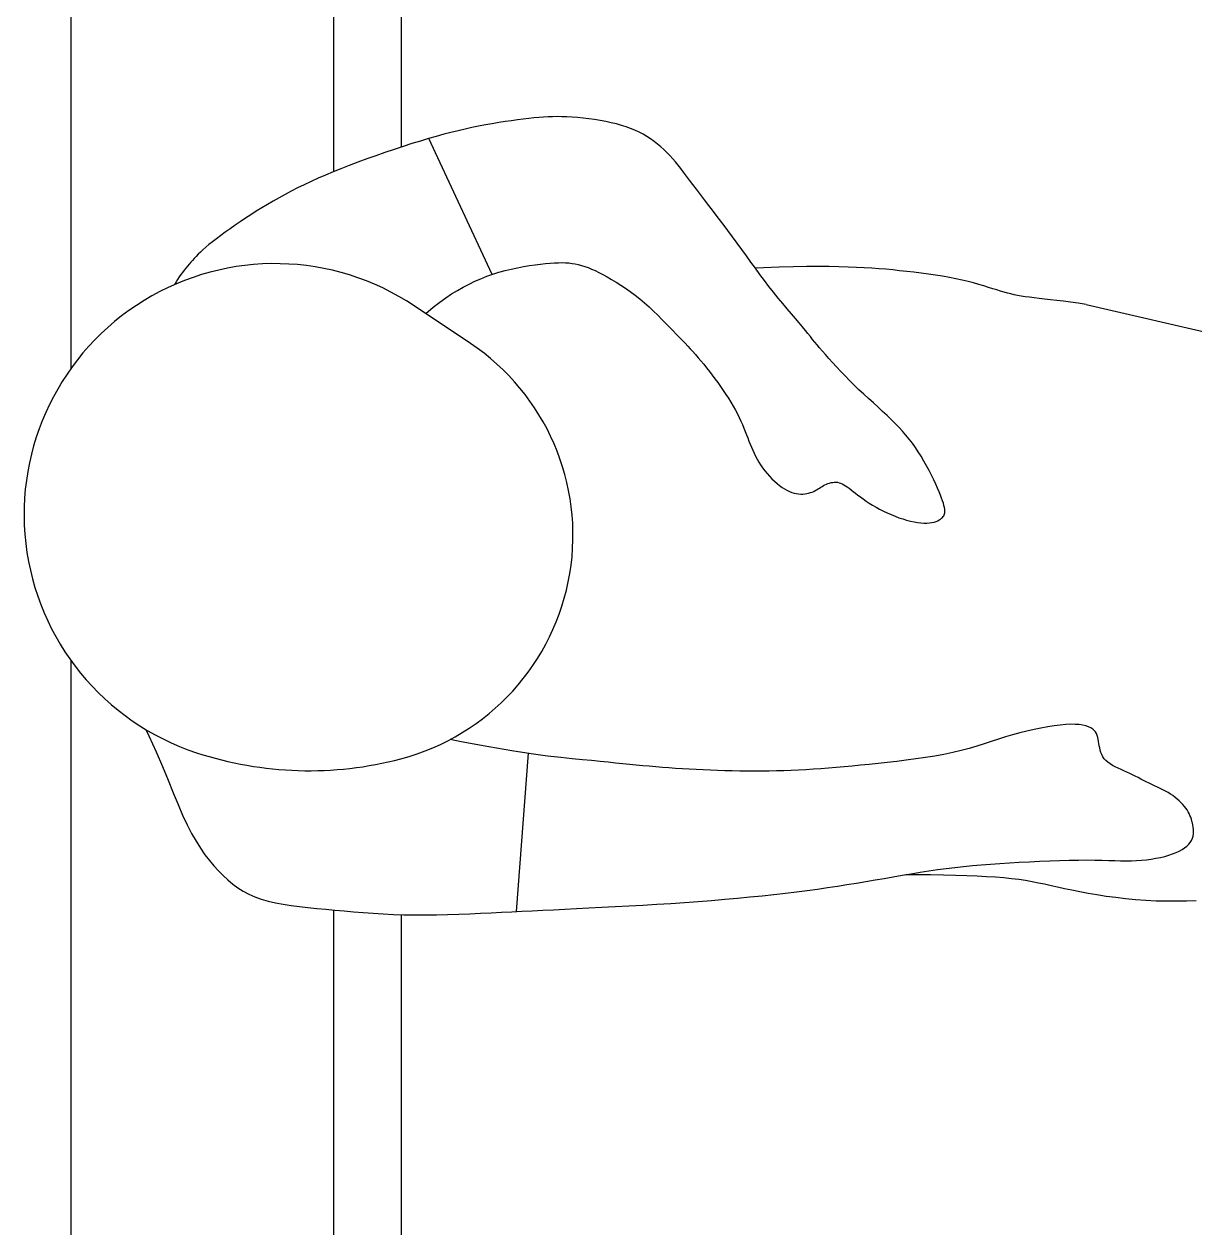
# Model space of a CAD drawing. Header units: inches. Extents: x 105.6 to 147.4, y 37.5 to 62.2.
# Drawn here: x 120.773 to 121.355, y 42.036 to 42.634 of the extents above; entities that cross this region are included whole.
import ezdxf

# ---------------------------------------------------------------- set-up
doc = ezdxf.new("R2010")
doc.units = ezdxf.units.IN
doc.header["$MEASUREMENT"] = 0
for name, color, linetype in [('Gente', 11, 'Continuous'), ('MUEBLES', 1, 'Continuous'), ('Paredes', 5, 'Continuous')]:
    doc.layers.add(name, color=color, linetype=linetype)

msp = doc.modelspace()

# ---------------------------------------------------------------- linework, layer by layer
at = {"layer": 'Gente'}
for p, q in [((121.00591, 42.58489), (121.00258, 42.5843)), ((121.0092, 42.58544), (121.00591, 42.58489)), ((121.01242, 42.58594), (121.0092, 42.58544)), ((121.01555, 42.5864), (121.01242, 42.58594)), ((121.01857, 42.58682), (121.01555, 42.5864)), ((121.02145, 42.58718), (121.01857, 42.58682)), ((121.02418, 42.5875), (121.02145, 42.58718)), ((121.02674, 42.58778), (121.02418, 42.5875)), ((121.02916, 42.58801), (121.02674, 42.58778)), ((121.03148, 42.58819), (121.02916, 42.58801)), ((121.03374, 42.58832), (121.03148, 42.58819)), ((121.03599, 42.5884), (121.03374, 42.58832)), ((121.03826, 42.58843), (121.03599, 42.5884)), ((121.04061, 42.58839), (121.03826, 42.58843)), ((121.04306, 42.5883), (121.04061, 42.58839)), ((121.04565, 42.58815), (121.04306, 42.5883)), ((121.04835, 42.58794), (121.04565, 42.58815)), ((121.05114, 42.58768), (121.04835, 42.58794)), ((121.05398, 42.58734), (121.05114, 42.58768)), ((121.05683, 42.58695), (121.05398, 42.58734)), ((121.05967, 42.5865), (121.05683, 42.58695)), ((121.06245, 42.586), (121.05967, 42.5865)), ((121.06514, 42.58543), (121.06245, 42.586)), ((121.06772, 42.5848), (121.06514, 42.58543)), ((121.07019, 42.5841), (121.06772, 42.5848)), ((120.98191, 42.57965), (120.97818, 42.57863)), ((120.9855, 42.58059), (120.98191, 42.57965)), ((120.98903, 42.58145), (120.9855, 42.58059)), ((120.99247, 42.58225), (120.98903, 42.58145)), ((120.99586, 42.58298), (120.99247, 42.58225)), ((120.99922, 42.58367), (120.99586, 42.58298)), ((121.00258, 42.5843), (120.99922, 42.58367)), ((121.07255, 42.58335), (121.07019, 42.5841)), ((121.0748, 42.58253), (121.07255, 42.58335)), ((121.07696, 42.58164), (121.0748, 42.58253)), ((121.07902, 42.58068), (121.07696, 42.58164)), ((121.081, 42.57965), (121.07902, 42.58068)), ((121.0829, 42.57855), (121.081, 42.57965)), ((120.96165, 42.5736), (120.95717, 42.57213)), ((120.96603, 42.575), (120.96165, 42.5736)), ((120.97026, 42.57631), (120.96603, 42.575)), ((120.97431, 42.57752), (120.97026, 42.57631)), ((120.97818, 42.57863), (120.97431, 42.57752)), ((121.00594, 42.50997), (120.97444, 42.57756)), ((121.08472, 42.57737), (121.0829, 42.57855)), ((121.08648, 42.57613), (121.08472, 42.57737)), ((121.08816, 42.57482), (121.08648, 42.57613)), ((121.08978, 42.57345), (121.08816, 42.57482)), ((121.09134, 42.57203), (121.08978, 42.57345)), ((120.9436, 42.5674), (120.93918, 42.56578)), ((120.9481, 42.56901), (120.9436, 42.5674)), ((120.95264, 42.57059), (120.9481, 42.56901)), ((120.95717, 42.57213), (120.95264, 42.57059)), ((121.09284, 42.57056), (121.09134, 42.57203)), ((121.0943, 42.56906), (121.09284, 42.57056)), ((121.0957, 42.56751), (121.0943, 42.56906)), ((121.09706, 42.56594), (121.0957, 42.56751)), ((120.92685, 42.56094), (120.92306, 42.55935)), ((120.93079, 42.56254), (120.92685, 42.56094)), ((120.9349, 42.56415), (120.93079, 42.56254)), ((120.93918, 42.56578), (120.9349, 42.56415)), ((121.09841, 42.56431), (121.09706, 42.56594)), ((121.09976, 42.56261), (121.09841, 42.56431)), ((121.10114, 42.56082), (121.09976, 42.56261)), ((121.10258, 42.55891), (121.10114, 42.56082)), ((120.91592, 42.55617), (120.91254, 42.55457)), ((120.91942, 42.55776), (120.91592, 42.55617)), ((120.92306, 42.55935), (120.91942, 42.55776)), ((121.10412, 42.55687), (121.10258, 42.55891)), ((121.10576, 42.55468), (121.10412, 42.55687)), ((120.90303, 42.54973), (120.90003, 42.54809)), ((120.9061, 42.55136), (120.90303, 42.54973)), ((120.90927, 42.55297), (120.9061, 42.55136)), ((120.91254, 42.55457), (120.90927, 42.55297)), ((121.10754, 42.55232), (121.10576, 42.55468)), ((121.10948, 42.54977), (121.10754, 42.55232)), ((121.11156, 42.54705), (121.10948, 42.54977)), ((120.89147, 42.54307), (120.88873, 42.54137)), ((120.89426, 42.54476), (120.89147, 42.54307)), ((120.89711, 42.54643), (120.89426, 42.54476)), ((120.90003, 42.54809), (120.89711, 42.54643)), ((121.11374, 42.54418), (121.11156, 42.54705)), ((121.11602, 42.5412), (121.11374, 42.54418)), ((120.88338, 42.53793), (120.88076, 42.53618)), ((120.88604, 42.53966), (120.88338, 42.53793)), ((120.88873, 42.54137), (120.88604, 42.53966)), ((121.11836, 42.53814), (121.11602, 42.5412)), ((121.12073, 42.535), (121.11836, 42.53814)), ((120.8733, 42.53101), (120.87102, 42.52935)), ((120.8757, 42.53271), (120.8733, 42.53101)), ((120.87819, 42.53444), (120.8757, 42.53271)), ((120.88076, 42.53618), (120.87819, 42.53444)), ((121.1231, 42.53183), (121.12073, 42.535)), ((121.12546, 42.52865), (121.1231, 42.53183)), ((120.86692, 42.52624), (120.86514, 42.52481)), ((120.86889, 42.52776), (120.86692, 42.52624)), ((120.87102, 42.52935), (120.86889, 42.52776)), ((121.12778, 42.52548), (121.12546, 42.52865)), ((121.13006, 42.52233), (121.12778, 42.52548)), ((120.85882, 42.51895), (120.8579, 42.51795)), ((120.85982, 42.51999), (120.85882, 42.51895)), ((120.86093, 42.52109), (120.85982, 42.51999)), ((120.86217, 42.52224), (120.86093, 42.52109)), ((120.86356, 42.52348), (120.86217, 42.52224)), ((120.86514, 42.52481), (120.86356, 42.52348)), ((121.13232, 42.5192), (121.13006, 42.52233)), ((121.13456, 42.51609), (121.13232, 42.5192)), ((120.85367, 42.51309), (120.85284, 42.51208)), ((120.8545, 42.51408), (120.85367, 42.51309)), ((120.85534, 42.51505), (120.8545, 42.51408)), ((120.85618, 42.51601), (120.85534, 42.51505)), ((120.85702, 42.51698), (120.85618, 42.51601)), ((120.8579, 42.51795), (120.85702, 42.51698)), ((121.01547, 42.51265), (121.01854, 42.51331)), ((121.01854, 42.51331), (121.02156, 42.51387)), ((121.02156, 42.51387), (121.0245, 42.51436)), ((121.0245, 42.51436), (121.02732, 42.51477)), ((121.02732, 42.51477), (121.03, 42.5151)), ((121.03, 42.5151), (121.0325, 42.51537)), ((121.0325, 42.51537), (121.0348, 42.51558)), ((121.0348, 42.51558), (121.03691, 42.51573)), ((121.03691, 42.51573), (121.03887, 42.51582)), ((121.03887, 42.51582), (121.0407, 42.51584)), ((121.0407, 42.51584), (121.04242, 42.51579)), ((121.04242, 42.51579), (121.04406, 42.51567)), ((121.04406, 42.51567), (121.04566, 42.51548)), ((121.04566, 42.51548), (121.04722, 42.51522)), ((121.04722, 42.51522), (121.04878, 42.51488)), ((121.04878, 42.51488), (121.05036, 42.51446)), ((121.05036, 42.51446), (121.05197, 42.51393)), ((121.05197, 42.51393), (121.05362, 42.51336)), ((121.05362, 42.51336), (121.05533, 42.51266)), ((121.13679, 42.51302), (121.13456, 42.51609)), ((121.14087, 42.51328), (121.13677, 42.51305)), ((121.13903, 42.50998), (121.13679, 42.51302)), ((121.14863, 42.51361), (121.14087, 42.51328)), ((121.15571, 42.51382), (121.14863, 42.51361)), ((121.16216, 42.51391), (121.15571, 42.51382)), ((121.16805, 42.51393), (121.16216, 42.51391)), ((121.17342, 42.51388), (121.16805, 42.51393)), ((121.17834, 42.51378), (121.17342, 42.51388)), ((121.18286, 42.51364), (121.17834, 42.51378)), ((121.18705, 42.51347), (121.18286, 42.51364)), ((121.19096, 42.51328), (121.18705, 42.51347)), ((121.19465, 42.51305), (121.19096, 42.51328)), ((121.19819, 42.5128), (121.19465, 42.51305)), ((120.84962, 42.50754), (120.84885, 42.50624)), ((120.85041, 42.50876), (120.84962, 42.50754)), ((120.85121, 42.50992), (120.85041, 42.50876)), ((120.85202, 42.51102), (120.85121, 42.50992)), ((120.85284, 42.51208), (120.85202, 42.51102)), ((120.99736, 42.50659), (121.0003, 42.50787)), ((121.0003, 42.50787), (121.00326, 42.50904)), ((121.00326, 42.50904), (121.00626, 42.5101)), ((121.00626, 42.5101), (121.0093, 42.51106)), ((121.0093, 42.51106), (121.01238, 42.5119)), ((121.01238, 42.5119), (121.01547, 42.51265)), ((121.05533, 42.51266), (121.05712, 42.51186)), ((121.05712, 42.51186), (121.059, 42.51096)), ((121.059, 42.51096), (121.06098, 42.50994)), ((121.06098, 42.50994), (121.06308, 42.5088)), ((121.06308, 42.5088), (121.06527, 42.50754)), ((121.06527, 42.50754), (121.06755, 42.50617)), ((121.14127, 42.50698), (121.13903, 42.50998)), ((121.14354, 42.50402), (121.14127, 42.50698)), ((121.20164, 42.51252), (121.19819, 42.5128)), ((121.20505, 42.5122), (121.20164, 42.51252)), ((121.2085, 42.51185), (121.20505, 42.5122)), ((121.21202, 42.51148), (121.2085, 42.51185)), ((121.2156, 42.51107), (121.21202, 42.51148)), ((121.2192, 42.51063), (121.2156, 42.51107)), ((121.2228, 42.51016), (121.2192, 42.51063)), ((121.22636, 42.50964), (121.2228, 42.51016)), ((121.22985, 42.50909), (121.22636, 42.50964)), ((121.23324, 42.5085), (121.22985, 42.50909)), ((121.2365, 42.50786), (121.23324, 42.5085)), ((121.2396, 42.50718), (121.2365, 42.50786)), ((121.24253, 42.50647), (121.2396, 42.50718)), ((120.84885, 42.50624), (120.84814, 42.50495)), ((120.98578, 42.50026), (120.98866, 42.50203)), ((120.98866, 42.50203), (120.99155, 42.50367)), ((120.99155, 42.50367), (120.99445, 42.50519)), ((120.99445, 42.50519), (120.99736, 42.50659)), ((121.06755, 42.50617), (121.06988, 42.5047)), ((121.06988, 42.5047), (121.07225, 42.50312)), ((121.07225, 42.50312), (121.07464, 42.50144)), ((121.07464, 42.50144), (121.07702, 42.49965)), ((121.14583, 42.50111), (121.14354, 42.50402)), ((121.1481, 42.49826), (121.14583, 42.50111)), ((121.24531, 42.50573), (121.24253, 42.50647)), ((121.24792, 42.505), (121.24531, 42.50573)), ((121.25038, 42.50427), (121.24792, 42.505)), ((121.25268, 42.50356), (121.25038, 42.50427)), ((121.25483, 42.50289), (121.25268, 42.50356)), ((121.25682, 42.50226), (121.25483, 42.50289)), ((121.25867, 42.50169), (121.25682, 42.50226)), ((121.26041, 42.50117), (121.25867, 42.50169)), ((121.26209, 42.5007), (121.26041, 42.50117)), ((120.97664, 42.49364), (120.97987, 42.49618)), ((120.97987, 42.49618), (120.98288, 42.49834)), ((120.98288, 42.49834), (120.98578, 42.50026)), ((121.07702, 42.49965), (121.07938, 42.49778)), ((121.07938, 42.49778), (121.0817, 42.49582)), ((121.0817, 42.49582), (121.08396, 42.4938)), ((121.15038, 42.49551), (121.1481, 42.49826)), ((121.15258, 42.49286), (121.15038, 42.49551)), ((121.26374, 42.50028), (121.26209, 42.5007)), ((121.2654, 42.49989), (121.26374, 42.50028)), ((121.26712, 42.49954), (121.2654, 42.49989)), ((121.26894, 42.49921), (121.26712, 42.49954)), ((121.2709, 42.4989), (121.26894, 42.49921)), ((121.27303, 42.49861), (121.2709, 42.4989)), ((121.27535, 42.49832), (121.27303, 42.49861)), ((121.27785, 42.49803), (121.27535, 42.49832)), ((121.28056, 42.49772), (121.27785, 42.49803)), ((121.28347, 42.49739), (121.28056, 42.49772)), ((121.28658, 42.49703), (121.28347, 42.49739)), ((121.28991, 42.49663), (121.28658, 42.49703)), ((121.29346, 42.49618), (121.28991, 42.49663)), ((121.29723, 42.49567), (121.29346, 42.49618)), ((121.30119, 42.49511), (121.29723, 42.49567)), ((121.30119, 42.49511), (121.37428, 42.47804)), ((120.99512, 42.47571), (120.96727, 42.49432)), ((120.97297, 42.49051), (120.97306, 42.49059)), ((120.97306, 42.49059), (120.97664, 42.49364)), ((121.08396, 42.4938), (121.08616, 42.49174)), ((121.08616, 42.49174), (121.08828, 42.48969)), ((121.08828, 42.48969), (121.09032, 42.48765)), ((121.15469, 42.49035), (121.15258, 42.49286)), ((121.15668, 42.48801), (121.15469, 42.49035)), ((121.09032, 42.48765), (121.09227, 42.48566)), ((121.09227, 42.48566), (121.09412, 42.48375)), ((121.09412, 42.48375), (121.09586, 42.48195)), ((121.15852, 42.48584), (121.15668, 42.48801)), ((121.16018, 42.48387), (121.15852, 42.48584)), ((121.16164, 42.48211), (121.16018, 42.48387)), ((121.09586, 42.48195), (121.09748, 42.48027)), ((121.09748, 42.48027), (121.09901, 42.4787)), ((121.09901, 42.4787), (121.10045, 42.47722)), ((121.10045, 42.47722), (121.10182, 42.47579)), ((121.16295, 42.48053), (121.16164, 42.48211)), ((121.16414, 42.47907), (121.16295, 42.48053)), ((121.16526, 42.47769), (121.16414, 42.47907)), ((121.16637, 42.47633), (121.16526, 42.47769)), ((121.10182, 42.47579), (121.10315, 42.47439)), ((121.10315, 42.47439), (121.10446, 42.473)), ((121.10446, 42.473), (121.10575, 42.47158)), ((121.10575, 42.47158), (121.10706, 42.47011)), ((121.16751, 42.47494), (121.16637, 42.47633)), ((121.16874, 42.47347), (121.16751, 42.47494)), ((121.1701, 42.47187), (121.16874, 42.47347)), ((121.17163, 42.47011), (121.1701, 42.47187)), ((121.10706, 42.47011), (121.1084, 42.46858)), ((121.1084, 42.46858), (121.10975, 42.46697)), ((121.10975, 42.46697), (121.11113, 42.4653)), ((121.11113, 42.4653), (121.11252, 42.46358)), ((121.17332, 42.46819), (121.17163, 42.47011)), ((121.17516, 42.46614), (121.17332, 42.46819)), ((121.17712, 42.46399), (121.17516, 42.46614)), ((121.11252, 42.46358), (121.11392, 42.4618)), ((121.11392, 42.4618), (121.11532, 42.45997)), ((121.11532, 42.45997), (121.11671, 42.4581)), ((121.1792, 42.46177), (121.17712, 42.46399)), ((121.18137, 42.4595), (121.1792, 42.46177)), ((121.18363, 42.45721), (121.18137, 42.4595)), ((121.11671, 42.4581), (121.1181, 42.4562)), ((121.1181, 42.4562), (121.11947, 42.45427)), ((121.11947, 42.45427), (121.12082, 42.45231)), ((121.18594, 42.45492), (121.18363, 42.45721)), ((121.1883, 42.45266), (121.18594, 42.45492)), ((121.12082, 42.45231), (121.12213, 42.45035)), ((121.12213, 42.45035), (121.1234, 42.44838)), ((121.1234, 42.44838), (121.12462, 42.44642)), ((121.19068, 42.45042), (121.1883, 42.45266)), ((121.19307, 42.44823), (121.19068, 42.45042)), ((121.19544, 42.44606), (121.19307, 42.44823)), ((121.12462, 42.44642), (121.12577, 42.44448)), ((121.12577, 42.44448), (121.12686, 42.44257)), ((121.12686, 42.44257), (121.12786, 42.44068)), ((121.19777, 42.44394), (121.19544, 42.44606)), ((121.20005, 42.44185), (121.19777, 42.44394)), ((121.20224, 42.43981), (121.20005, 42.44185)), ((121.12786, 42.44068), (121.12878, 42.43885)), ((121.12878, 42.43885), (121.12962, 42.43705)), ((121.12962, 42.43705), (121.13039, 42.4353)), ((121.13039, 42.4353), (121.1311, 42.43359)), ((121.20434, 42.43781), (121.20224, 42.43981)), ((121.20632, 42.43585), (121.20434, 42.43781)), ((121.2082, 42.43391), (121.20632, 42.43585)), ((121.1311, 42.43359), (121.13177, 42.43191)), ((121.13177, 42.43191), (121.1324, 42.43027)), ((121.1324, 42.43027), (121.13302, 42.42866)), ((121.20997, 42.43199), (121.2082, 42.43391)), ((121.21166, 42.43005), (121.20997, 42.43199)), ((121.21328, 42.42808), (121.21166, 42.43005)), ((121.13302, 42.42866), (121.13362, 42.42709)), ((121.13362, 42.42709), (121.13422, 42.42555)), ((121.13422, 42.42555), (121.13484, 42.42403)), ((121.13484, 42.42403), (121.13547, 42.42253)), ((121.21483, 42.42607), (121.21328, 42.42808)), ((121.21632, 42.42398), (121.21483, 42.42607)), ((121.21778, 42.42181), (121.21632, 42.42398)), ((121.13547, 42.42253), (121.13614, 42.42105)), ((121.13614, 42.42105), (121.13685, 42.41959)), ((121.13685, 42.41959), (121.13762, 42.41814)), ((121.13762, 42.41814), (121.13846, 42.41669)), ((121.2192, 42.41955), (121.21778, 42.42181)), ((121.22059, 42.41721), (121.2192, 42.41955)), ((121.22191, 42.41484), (121.22059, 42.41721)), ((121.13846, 42.41669), (121.13938, 42.41525)), ((121.13938, 42.41525), (121.14038, 42.41382)), ((121.14038, 42.41382), (121.14146, 42.4124)), ((121.14146, 42.4124), (121.14261, 42.411)), ((121.22316, 42.41248), (121.22191, 42.41484)), ((121.22437, 42.41015), (121.22316, 42.41248)), ((121.14261, 42.411), (121.1438, 42.40966)), ((121.1438, 42.40966), (121.14503, 42.40837)), ((121.14503, 42.40837), (121.14629, 42.40716)), ((121.14629, 42.40716), (121.14756, 42.40604)), ((121.14756, 42.40604), (121.14882, 42.40502)), ((121.17067, 42.40496), (121.17138, 42.40534)), ((121.17138, 42.40534), (121.17211, 42.40568)), ((121.17211, 42.40568), (121.17287, 42.40599)), ((121.17287, 42.40599), (121.17365, 42.40625)), ((121.17365, 42.40625), (121.17444, 42.40646)), ((121.17444, 42.40646), (121.17524, 42.40661)), ((121.17524, 42.40661), (121.17604, 42.40669)), ((121.17604, 42.40669), (121.17683, 42.4067)), ((121.17683, 42.4067), (121.17762, 42.40662)), ((121.17762, 42.40662), (121.1784, 42.40645)), ((121.1784, 42.40645), (121.17917, 42.4062)), ((121.17917, 42.4062), (121.17994, 42.40586)), ((121.17994, 42.40586), (121.18074, 42.40544)), ((121.18074, 42.40544), (121.18157, 42.40493)), ((121.22548, 42.40789), (121.22437, 42.41015)), ((121.22648, 42.40574), (121.22548, 42.40789)), ((121.22738, 42.40374), (121.22648, 42.40574)), ((121.14882, 42.40502), (121.15007, 42.40412)), ((121.15007, 42.40412), (121.15131, 42.40334)), ((121.15131, 42.40334), (121.15252, 42.40266)), ((121.15252, 42.40266), (121.15372, 42.4021)), ((121.15372, 42.4021), (121.15489, 42.40164)), ((121.15489, 42.40164), (121.15604, 42.40129)), ((121.15604, 42.40129), (121.15716, 42.40103)), ((121.15716, 42.40103), (121.15826, 42.40086)), ((121.15826, 42.40086), (121.15933, 42.40079)), ((121.15933, 42.40079), (121.16036, 42.40079)), ((121.16036, 42.40079), (121.16136, 42.40087)), ((121.16136, 42.40087), (121.16232, 42.40102)), ((121.16232, 42.40102), (121.16325, 42.40123)), ((121.16325, 42.40123), (121.16413, 42.40149)), ((121.16413, 42.40149), (121.16498, 42.4018)), ((121.16498, 42.4018), (121.16578, 42.40214)), ((121.16578, 42.40214), (121.16654, 42.40251)), ((121.16654, 42.40251), (121.16726, 42.40291)), ((121.16726, 42.40291), (121.16796, 42.40332)), ((121.16796, 42.40332), (121.16864, 42.40374)), ((121.16864, 42.40374), (121.16931, 42.40416)), ((121.16931, 42.40416), (121.16999, 42.40457)), ((121.16999, 42.40457), (121.17067, 42.40496)), ((121.18157, 42.40493), (121.18244, 42.40435)), ((121.18244, 42.40435), (121.18336, 42.40368)), ((121.18336, 42.40368), (121.18434, 42.40294)), ((121.18434, 42.40294), (121.1854, 42.40213)), ((121.1854, 42.40213), (121.18653, 42.40125)), ((121.18653, 42.40125), (121.18775, 42.40031)), ((121.18775, 42.40031), (121.18904, 42.39934)), ((121.18904, 42.39934), (121.19042, 42.39834)), ((121.22816, 42.40191), (121.22738, 42.40374)), ((121.22883, 42.40025), (121.22816, 42.40191)), ((121.22939, 42.39875), (121.22883, 42.40025)), ((121.19042, 42.39834), (121.19188, 42.39732)), ((121.19188, 42.39732), (121.19342, 42.39629)), ((121.19342, 42.39629), (121.19506, 42.39526)), ((121.19506, 42.39526), (121.19678, 42.39425)), ((121.19678, 42.39425), (121.19858, 42.39327)), ((121.19858, 42.39327), (121.20044, 42.39231)), ((121.22986, 42.3974), (121.22939, 42.39875)), ((121.23024, 42.3962), (121.22986, 42.3974)), ((121.23053, 42.39513), (121.23024, 42.3962)), ((121.23075, 42.39418), (121.23053, 42.39513)), ((121.2309, 42.39334), (121.23075, 42.39418)), ((121.23099, 42.39262), (121.2309, 42.39334)), ((121.20044, 42.39231), (121.20234, 42.39141)), ((121.20234, 42.39141), (121.20427, 42.39055)), ((121.20427, 42.39055), (121.20622, 42.38975)), ((121.20622, 42.38975), (121.20817, 42.38903)), ((121.20817, 42.38903), (121.2101, 42.38839)), ((121.2101, 42.38839), (121.212, 42.38783)), ((121.212, 42.38783), (121.21386, 42.38737)), ((121.21386, 42.38737), (121.21567, 42.38699)), ((121.22659, 42.38717), (121.22742, 42.38753)), ((121.22742, 42.38753), (121.22815, 42.38792)), ((121.22815, 42.38792), (121.22878, 42.38833)), ((121.22878, 42.38833), (121.22932, 42.38876)), ((121.22932, 42.38876), (121.22978, 42.38919)), ((121.22978, 42.38919), (121.23016, 42.3896)), ((121.23016, 42.3896), (121.23047, 42.39002)), ((121.23047, 42.39002), (121.23071, 42.39045)), ((121.23071, 42.39045), (121.23088, 42.39091)), ((121.23088, 42.39091), (121.23098, 42.39141)), ((121.23098, 42.39141), (121.23102, 42.39198)), ((121.23102, 42.39198), (121.23099, 42.39262)), ((121.21567, 42.38699), (121.2174, 42.38671)), ((121.2174, 42.38671), (121.21905, 42.38651)), ((121.21905, 42.38651), (121.22061, 42.38639)), ((121.22061, 42.38639), (121.22205, 42.38639)), ((121.22205, 42.38639), (121.22338, 42.38647)), ((121.22338, 42.38647), (121.22457, 42.38663)), ((121.22457, 42.38663), (121.22564, 42.38687)), ((121.22564, 42.38687), (121.22659, 42.38717)), ((121.28529, 42.28557), (121.2821, 42.28508)), ((121.28829, 42.28594), (121.28529, 42.28557)), ((121.29106, 42.28619), (121.28829, 42.28594)), ((121.29357, 42.2863), (121.29106, 42.28619)), ((121.29581, 42.28629), (121.29357, 42.2863)), ((121.29782, 42.28616), (121.29581, 42.28629)), ((121.29958, 42.28591), (121.29782, 42.28616)), ((121.30112, 42.28556), (121.29958, 42.28591)), ((121.30244, 42.28511), (121.30112, 42.28556)), ((120.83373, 42.28378), (120.83526, 42.28063)), ((120.83526, 42.28063), (120.83887, 42.2727)), ((121.26114, 42.28002), (121.25762, 42.27891)), ((121.26466, 42.28107), (121.26114, 42.28002)), ((121.26822, 42.28205), (121.26466, 42.28107)), ((121.27178, 42.28295), (121.26822, 42.28205)), ((121.27531, 42.28376), (121.27178, 42.28295)), ((121.27876, 42.28447), (121.27531, 42.28376)), ((121.2821, 42.28508), (121.27876, 42.28447)), ((121.30357, 42.28457), (121.30244, 42.28511)), ((121.3045, 42.28395), (121.30357, 42.28457)), ((121.30525, 42.28325), (121.3045, 42.28395)), ((121.30585, 42.28249), (121.30525, 42.28325)), ((121.30632, 42.28166), (121.30585, 42.28249)), ((121.30668, 42.28077), (121.30632, 42.28166)), ((121.30696, 42.27983), (121.30668, 42.28077)), ((121.30718, 42.27885), (121.30696, 42.27983)), ((120.99053, 42.27766), (120.98513, 42.27875)), ((121.00428, 42.27512), (120.99053, 42.27766)), ((121.0158, 42.27314), (121.00428, 42.27512)), ((121.24301, 42.27435), (121.23905, 42.27328)), ((121.24682, 42.27547), (121.24301, 42.27435)), ((121.2505, 42.27661), (121.24682, 42.27547)), ((121.25409, 42.27777), (121.2505, 42.27661)), ((121.25762, 42.27891), (121.25409, 42.27777)), ((121.30736, 42.27782), (121.30718, 42.27885)), ((121.30754, 42.27675), (121.30736, 42.27782)), ((121.30773, 42.27566), (121.30754, 42.27675)), ((121.30795, 42.27455), (121.30773, 42.27566)), ((121.30823, 42.27344), (121.30795, 42.27455)), ((120.83887, 42.2727), (120.84205, 42.26533)), ((121.02541, 42.27165), (121.0158, 42.27314)), ((121.02386, 42.27189), (121.01786, 42.19322)), ((121.03341, 42.27055), (121.02541, 42.27165)), ((121.04011, 42.26975), (121.03341, 42.27055)), ((121.04581, 42.26915), (121.04011, 42.26975)), ((121.05082, 42.26868), (121.04581, 42.26915)), ((121.05541, 42.26824), (121.05082, 42.26868)), ((121.05966, 42.26782), (121.05541, 42.26824)), ((121.06362, 42.26742), (121.05966, 42.26782)), ((121.20704, 42.26787), (121.20235, 42.26733)), ((121.2118, 42.26845), (121.20704, 42.26787)), ((121.21658, 42.26908), (121.2118, 42.26845)), ((121.22133, 42.26977), (121.21658, 42.26908)), ((121.226, 42.27053), (121.22133, 42.26977)), ((121.23054, 42.27136), (121.226, 42.27053)), ((121.2349, 42.27228), (121.23054, 42.27136)), ((121.23905, 42.27328), (121.2349, 42.27228)), ((121.30858, 42.27234), (121.30823, 42.27344)), ((121.30902, 42.27125), (121.30858, 42.27234)), ((121.30956, 42.27021), (121.30902, 42.27125)), ((121.31024, 42.26921), (121.30956, 42.27021)), ((121.31106, 42.26828), (121.31024, 42.26921)), ((121.31204, 42.26741), (121.31106, 42.26828)), ((120.84205, 42.26533), (120.84488, 42.2585)), ((121.06735, 42.26705), (121.06362, 42.26742)), ((121.07088, 42.26669), (121.06735, 42.26705)), ((121.07428, 42.26635), (121.07088, 42.26669)), ((121.07757, 42.26603), (121.07428, 42.26635)), ((121.08082, 42.26572), (121.07757, 42.26603)), ((121.08406, 42.26543), (121.08082, 42.26572)), ((121.08731, 42.26515), (121.08406, 42.26543)), ((121.09057, 42.26489), (121.08731, 42.26515)), ((121.09386, 42.26464), (121.09057, 42.26489)), ((121.09718, 42.26441), (121.09386, 42.26464)), ((121.10053, 42.26419), (121.09718, 42.26441)), ((121.10393, 42.26399), (121.10053, 42.26419)), ((121.10738, 42.2638), (121.10393, 42.26399)), ((121.11089, 42.26363), (121.10738, 42.2638)), ((121.11445, 42.26347), (121.11089, 42.26363)), ((121.11805, 42.26334), (121.11445, 42.26347)), ((121.12168, 42.26322), (121.11805, 42.26334)), ((121.12533, 42.26313), (121.12168, 42.26322)), ((121.129, 42.26306), (121.12533, 42.26313)), ((121.13267, 42.26301), (121.129, 42.26306)), ((121.13634, 42.263), (121.13267, 42.26301)), ((121.13999, 42.26301), (121.13634, 42.263)), ((121.14364, 42.26306), (121.13999, 42.26301)), ((121.14728, 42.26313), (121.14364, 42.26306)), ((121.15092, 42.26324), (121.14728, 42.26313)), ((121.15457, 42.26337), (121.15092, 42.26324)), ((121.15823, 42.26354), (121.15457, 42.26337)), ((121.16191, 42.26373), (121.15823, 42.26354)), ((121.16562, 42.26396), (121.16191, 42.26373)), ((121.16936, 42.26419), (121.16562, 42.26396)), ((121.17314, 42.2645), (121.16936, 42.26419)), ((121.17699, 42.26481), (121.17314, 42.2645)), ((121.18092, 42.26516), (121.17699, 42.26481)), ((121.18495, 42.26553), (121.18092, 42.26516)), ((121.18909, 42.26594), (121.18495, 42.26553)), ((121.19336, 42.26637), (121.18909, 42.26594)), ((121.19778, 42.26684), (121.19336, 42.26637)), ((121.20235, 42.26733), (121.19778, 42.26684)), ((121.31316, 42.26661), (121.31204, 42.26741)), ((121.31439, 42.26587), (121.31316, 42.26661)), ((121.31572, 42.26516), (121.31439, 42.26587)), ((121.31711, 42.26448), (121.31572, 42.26516)), ((121.31855, 42.26382), (121.31711, 42.26448)), ((121.32001, 42.26317), (121.31855, 42.26382)), ((121.32146, 42.26252), (121.32001, 42.26317)), ((121.32288, 42.26185), (121.32146, 42.26252)), ((121.32429, 42.26118), (121.32288, 42.26185)), ((120.84488, 42.2585), (120.84745, 42.2522)), ((121.32567, 42.26049), (121.32429, 42.26118)), ((121.32704, 42.2598), (121.32567, 42.26049)), ((121.3284, 42.25911), (121.32704, 42.2598)), ((121.32976, 42.25843), (121.3284, 42.25911)), ((121.33113, 42.25775), (121.32976, 42.25843)), ((121.3325, 42.25706), (121.33113, 42.25775)), ((121.33389, 42.25643), (121.3325, 42.25706)), ((121.33528, 42.25578), (121.33389, 42.25643)), ((121.33666, 42.25514), (121.33528, 42.25578)), ((120.84745, 42.2522), (120.84983, 42.24643)), ((121.33804, 42.25448), (121.33666, 42.25514)), ((121.33939, 42.25381), (121.33804, 42.25448)), ((121.34071, 42.2531), (121.33939, 42.25381)), ((121.34199, 42.2524), (121.34071, 42.2531)), ((121.34322, 42.25164), (121.34199, 42.2524)), ((121.34439, 42.25084), (121.34322, 42.25164)), ((121.3455, 42.25), (121.34439, 42.25084)), ((121.34654, 42.24914), (121.3455, 42.25)), ((120.84983, 42.24643), (120.8521, 42.24117)), ((121.34752, 42.24825), (121.34654, 42.24914)), ((121.34843, 42.24734), (121.34752, 42.24825)), ((121.34927, 42.24643), (121.34843, 42.24734)), ((121.35004, 42.24551), (121.34927, 42.24643)), ((121.35074, 42.24459), (121.35004, 42.24551)), ((121.35136, 42.24371), (121.35074, 42.24459)), ((121.35192, 42.24283), (121.35136, 42.24371)), ((120.8521, 42.24117), (120.85434, 42.23641)), ((121.35241, 42.24194), (121.35192, 42.24283)), ((121.35284, 42.24105), (121.35241, 42.24194)), ((121.35322, 42.24014), (121.35284, 42.24105)), ((121.35355, 42.23921), (121.35322, 42.24014)), ((121.35384, 42.23805), (121.35355, 42.23921)), ((121.3541, 42.23725), (121.35384, 42.23805)), ((120.85434, 42.23641), (120.85657, 42.2321)), ((120.85657, 42.2321), (120.85878, 42.22821)), ((121.35432, 42.23621), (121.3541, 42.23725)), ((121.3545, 42.23514), (121.35432, 42.23621)), ((121.35439, 42.23073), (121.35457, 42.23182)), ((121.35461, 42.23404), (121.3545, 42.23514)), ((121.35457, 42.23182), (121.35464, 42.23293)), ((121.35464, 42.23293), (121.35461, 42.23404)), ((120.85878, 42.22821), (120.86099, 42.22469)), ((121.35016, 42.2249), (121.35127, 42.22576)), ((121.35127, 42.22576), (121.35221, 42.22666)), ((121.35221, 42.22666), (121.353, 42.22762)), ((121.353, 42.22762), (121.35362, 42.22861)), ((121.35362, 42.22861), (121.35408, 42.22965)), ((121.35408, 42.22965), (121.35439, 42.23073)), ((120.86099, 42.22469), (120.86321, 42.22149)), ((120.86321, 42.22149), (120.86543, 42.21858)), ((121.33362, 42.21927), (121.33594, 42.21968)), ((121.33594, 42.21968), (121.33817, 42.22015)), ((121.33817, 42.22015), (121.3403, 42.22067)), ((121.3403, 42.22067), (121.34231, 42.22126)), ((121.34231, 42.22126), (121.34418, 42.2219)), ((121.34418, 42.2219), (121.3459, 42.22258)), ((121.3459, 42.22258), (121.34748, 42.22331)), ((121.34748, 42.22331), (121.3489, 42.22408)), ((121.3489, 42.22408), (121.35016, 42.2249)), ((120.86543, 42.21858), (120.86768, 42.2159)), ((120.86768, 42.2159), (120.86994, 42.21342)), ((121.22304, 42.21343), (121.22738, 42.21406)), ((121.22738, 42.21406), (121.23169, 42.21463)), ((121.23169, 42.21463), (121.23599, 42.21515)), ((121.23599, 42.21515), (121.24031, 42.21561)), ((121.24031, 42.21561), (121.24468, 42.21604)), ((121.24468, 42.21604), (121.24911, 42.21643)), ((121.24911, 42.21643), (121.25364, 42.21678)), ((121.25364, 42.21678), (121.25828, 42.21711)), ((121.25828, 42.21711), (121.26306, 42.21742)), ((121.26306, 42.21742), (121.26799, 42.21771)), ((121.26799, 42.21771), (121.27302, 42.21798)), ((121.27302, 42.21798), (121.27809, 42.21822)), ((121.27809, 42.21822), (121.28312, 42.21844)), ((121.28312, 42.21844), (121.28805, 42.21861)), ((121.28805, 42.21861), (121.29283, 42.21875)), ((121.29283, 42.21875), (121.29737, 42.21883)), ((121.29737, 42.21883), (121.30162, 42.21886)), ((121.30162, 42.21886), (121.30553, 42.21883)), ((121.30553, 42.21883), (121.30911, 42.21876)), ((121.30911, 42.21876), (121.31243, 42.21867)), ((121.31243, 42.21867), (121.3155, 42.21858)), ((121.3155, 42.21858), (121.31838, 42.2185)), ((121.31838, 42.2185), (121.3211, 42.21845)), ((121.3211, 42.21845), (121.32372, 42.21846)), ((121.32372, 42.21846), (121.32626, 42.21854)), ((121.32626, 42.21854), (121.32876, 42.2187)), ((121.32876, 42.2187), (121.33122, 42.21895)), ((121.33122, 42.21895), (121.33362, 42.21927)), ((120.86994, 42.21342), (120.87224, 42.2111)), ((120.87224, 42.2111), (120.87459, 42.20893)), ((120.87459, 42.20893), (120.87703, 42.20691)), ((121.18705, 42.20737), (121.1917, 42.20814)), ((121.1917, 42.20814), (121.1963, 42.20893)), ((121.1963, 42.20893), (121.20085, 42.20972)), ((121.20085, 42.20972), (121.20537, 42.21051)), ((121.20537, 42.21051), (121.20984, 42.21128)), ((121.20984, 42.21128), (121.21428, 42.21203)), ((121.21153, 42.21157), (121.21682, 42.21163)), ((121.21428, 42.21203), (121.21868, 42.21275)), ((121.21682, 42.21163), (121.22387, 42.2116)), ((121.21868, 42.21275), (121.22304, 42.21343)), ((121.22387, 42.2116), (121.23034, 42.2115)), ((121.23034, 42.2115), (121.23632, 42.21136)), ((121.23632, 42.21136), (121.24186, 42.2112)), ((121.24186, 42.2112), (121.24699, 42.21099)), ((121.24699, 42.21099), (121.25175, 42.21072)), ((121.25175, 42.21072), (121.25617, 42.21045)), ((121.25617, 42.21045), (121.26028, 42.21011)), ((121.26028, 42.21011), (121.26411, 42.20971)), ((121.26411, 42.20971), (121.2677, 42.20926)), ((121.2677, 42.20926), (121.27109, 42.20875)), ((121.27109, 42.20875), (121.27432, 42.20819)), ((121.27432, 42.20819), (121.27747, 42.20758)), ((120.87703, 42.20691), (120.87956, 42.20506)), ((120.87956, 42.20506), (120.88222, 42.20338)), ((120.88222, 42.20338), (120.88504, 42.20186)), ((120.88504, 42.20186), (120.88803, 42.20052)), ((121.14016, 42.2011), (121.14602, 42.20173)), ((121.14602, 42.20173), (121.1517, 42.20239)), ((121.1517, 42.20239), (121.15719, 42.20305)), ((121.15719, 42.20305), (121.1625, 42.20373)), ((121.1625, 42.20373), (121.16765, 42.20443)), ((121.16765, 42.20443), (121.17266, 42.20514)), ((121.17266, 42.20514), (121.17755, 42.20587)), ((121.17755, 42.20587), (121.18234, 42.20661)), ((121.18234, 42.20661), (121.18705, 42.20737)), ((121.27747, 42.20758), (121.2806, 42.20692)), ((121.2806, 42.20692), (121.28376, 42.20623)), ((121.28376, 42.20623), (121.28703, 42.20551)), ((121.28703, 42.20551), (121.29045, 42.20476)), ((121.29045, 42.20476), (121.2941, 42.20398)), ((121.2941, 42.20398), (121.29802, 42.2032)), ((121.29802, 42.2032), (121.30219, 42.20242)), ((121.30219, 42.20242), (121.30659, 42.20166)), ((121.30659, 42.20166), (121.31118, 42.20095)), ((120.88803, 42.20052), (120.89122, 42.19935)), ((120.89122, 42.19935), (120.89463, 42.19835)), ((120.89463, 42.19835), (120.89825, 42.19752)), ((120.89825, 42.19752), (120.90205, 42.19681)), ((120.90205, 42.19681), (120.90602, 42.19621)), ((120.90602, 42.19621), (120.91014, 42.19569)), ((120.91014, 42.19569), (120.9144, 42.19523)), ((121.06045, 42.19534), (121.06709, 42.19568)), ((121.06709, 42.19568), (121.0739, 42.19605)), ((121.0739, 42.19605), (121.08081, 42.19643)), ((121.08081, 42.19643), (121.08778, 42.19684)), ((121.08778, 42.19684), (121.09473, 42.19728)), ((121.09473, 42.19728), (121.10162, 42.19775)), ((121.10162, 42.19775), (121.1084, 42.19824)), ((121.1084, 42.19824), (121.11505, 42.19876)), ((121.11505, 42.19876), (121.12156, 42.19931)), ((121.12156, 42.19931), (121.12792, 42.19989)), ((121.12792, 42.19989), (121.13413, 42.20048)), ((121.13413, 42.20048), (121.14016, 42.2011)), ((121.31118, 42.20095), (121.31594, 42.20029)), ((121.31594, 42.20029), (121.32083, 42.19971)), ((121.32083, 42.19971), (121.32583, 42.19923)), ((121.32583, 42.19923), (121.3309, 42.19887)), ((121.3309, 42.19887), (121.33601, 42.19863)), ((121.33601, 42.19863), (121.34112, 42.19852)), ((121.34112, 42.19852), (121.34618, 42.19851)), ((121.34618, 42.19851), (121.35114, 42.19859)), ((121.35114, 42.19859), (121.35595, 42.19874)), ((120.9144, 42.19523), (120.91876, 42.1948)), ((120.91876, 42.1948), (120.92322, 42.19439)), ((120.92322, 42.19439), (120.92776, 42.19396)), ((120.92776, 42.19396), (120.93238, 42.19354)), ((120.93238, 42.19354), (120.93708, 42.19312)), ((120.93708, 42.19312), (120.94188, 42.19273)), ((120.94188, 42.19273), (120.94677, 42.19237)), ((120.94677, 42.19237), (120.95177, 42.19207)), ((120.95177, 42.19207), (120.95688, 42.19183)), ((120.95688, 42.19183), (120.9621, 42.19167)), ((120.9621, 42.19167), (120.96743, 42.19159)), ((120.96743, 42.19159), (120.97286, 42.19159)), ((120.97286, 42.19159), (120.97834, 42.19166)), ((120.97834, 42.19166), (120.98384, 42.19179)), ((120.98384, 42.19179), (120.98934, 42.19196)), ((120.98934, 42.19196), (120.99479, 42.19216)), ((120.99479, 42.19216), (121.00016, 42.19239)), ((121.00016, 42.19239), (121.00546, 42.19263)), ((121.00546, 42.19263), (121.01062, 42.19287)), ((121.01062, 42.19287), (121.01571, 42.19311)), ((121.01571, 42.19311), (121.02077, 42.19336)), ((121.02077, 42.19336), (121.02588, 42.19361)), ((121.02588, 42.19361), (121.03108, 42.19387)), ((121.03108, 42.19387), (121.03644, 42.19414)), ((121.03644, 42.19414), (121.04202, 42.19442)), ((121.04202, 42.19442), (121.04786, 42.19471)), ((121.04786, 42.19471), (121.05402, 42.19502)), ((121.05402, 42.19502), (121.06045, 42.19534))]:
    msp.add_line(p, q, dxfattribs=at)
for centre, radius, start, end in [((120.89798, 42.39065), 0.1247, 56.2448, 251.8104), ((120.9313, 42.38022), 0.11485, 284.7837, 56.2448), ((120.91493, 42.44224), 0.179, 251.8104, 284.7837)]:
    msp.add_arc(centre, radius, start, end, dxfattribs=at)
at = {"layer": 'MUEBLES'}
for p, q in [((120.96089, 42.57335), (120.96089, 42.619)), ((120.96089, 42.1306), (120.96089, 42.19171))]:
    msp.add_line(p, q, dxfattribs=at)
at = {"layer": 'Paredes', "color": 1}
for p, q in [((120.79674, 42.46344), (120.79674, 43.18297)), ((120.92732, 42.56113), (120.92732, 43.10239)), ((120.96089, 42.57335), (120.96089, 43.08273)), ((120.79674, 40.94623), (120.79674, 42.31786)), ((120.92732, 41.02681), (120.92732, 42.194)), ((120.96089, 41.04437), (120.96089, 42.19171))]:
    msp.add_line(p, q, dxfattribs=at)

doc.saveas('drawing.dxf')
